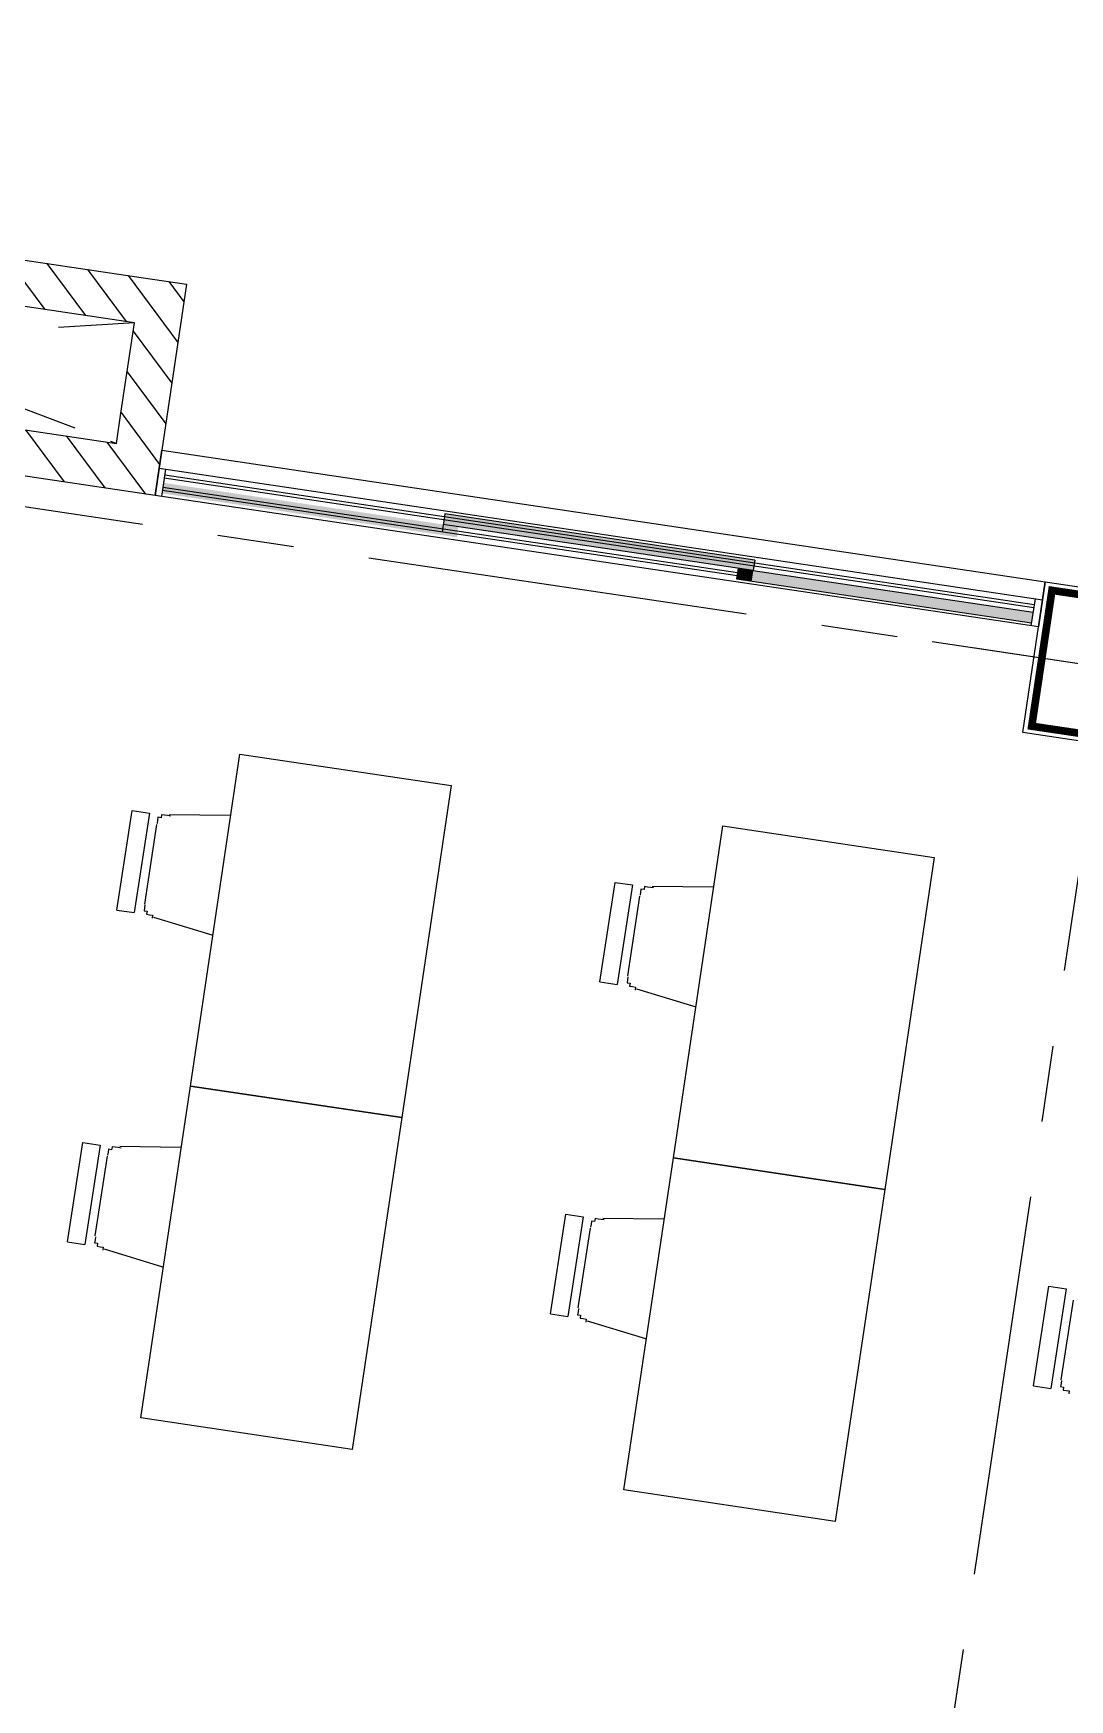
# Model space of a CAD drawing. Header units: millimetres. Extents: x 338 to 506, y 179 to 335.
# Drawn here: x 415.23 to 418.62, y 297.13 to 302.59 of the extents above; entities that cross this region are included whole.
import ezdxf

# ---------------------------------------------------------------- set-up
doc = ezdxf.new("R2010")
doc.units = ezdxf.units.MM
for name, pattern in [('CENTER', [2, 1.25, -0.25, 0.25, -0.25]), ('DASHED2', [0.375, 0.25, -0.125]), ('HIDDEN', [0.375, 0.25, -0.125])]:
    doc.linetypes.add(name, pattern=pattern)
for name, color, linetype in [('COLUMNAS', 252, 'Continuous'), ('CUBIERTA', 254, 'Continuous'), ('EJES-COLUMNAS', 3, 'CENTER'), ('EJES_DE_COLUMNA', 255, 'DASHED2'), ('MUROS', 32, 'Continuous'), ('PROYECCION', 160, 'HIDDEN'), ('REJAS', 151, 'Continuous'), ('VENTANAS', 144, 'Continuous')]:
    doc.layers.add(name, color=color, linetype=linetype)

# ---------------------------------------------------------------- blocks, each defined once
blk = doc.blocks.new('*X677')
at = {"color": 0}
for p, q in [((3014.9844, 1932.4821), (3014.8988, 1932.3965)), ((3015.1191, 1932.4821), (3014.9691, 1932.3321)), ((3015.2538, 1932.4821), (3015.1038, 1932.3321)), ((3015.3886, 1932.4821), (3015.2386, 1932.3321)), ((3015.4488, 1932.4077), (3015.3733, 1932.3321)), ((3015.3469, 1932.3058), (3015.2988, 1932.2577)), ((3015.434, 1932.2581), (3015.2988, 1932.123)), ((3015.4488, 1932.1383), (3015.2988, 1931.9883)), ((3014.7538, 1931.9821), (3014.7488, 1931.9771)), ((3014.8886, 1931.9821), (3014.7488, 1931.8424)), ((3015.4488, 1932.0036), (3015.2988, 1931.8536)), ((3015.4488, 1931.8689), (3015.2988, 1931.7189)), ((3014.8988, 1931.8577), (3014.7488, 1931.7077)), ((3014.8988, 1931.723), (3014.7488, 1931.573)), ((3015.4488, 1931.7342), (3015.2988, 1931.5842)), ((3015.4488, 1931.5995), (3015.2988, 1931.4495)), ((3014.8988, 1931.5883), (3014.7488, 1931.4383)), ((3014.8988, 1931.4536), (3014.7488, 1931.3036)), ((3015.4488, 1931.4648), (3015.2988, 1931.3148)), ((3015.4488, 1931.3301), (3015.2988, 1931.1801)), ((3014.8988, 1931.3189), (3014.7488, 1931.1689)), ((3014.8988, 1931.1842), (3014.7488, 1931.0342)), ((3015.4488, 1931.1953), (3015.2988, 1931.0453)), ((3014.8988, 1931.0495), (3014.7488, 1930.8995)), ((3015.4488, 1931.0606), (3015.2988, 1930.9106)), ((3014.8988, 1930.9148), (3014.7488, 1930.7648)), ((3015.4488, 1930.9259), (3015.2988, 1930.7759)), ((3014.8988, 1930.7801), (3014.7488, 1930.6301)), ((3015.4488, 1930.7912), (3015.2988, 1930.6412)), ((3014.8988, 1930.6453), (3014.7488, 1930.4953)), ((3015.4488, 1930.6565), (3015.2988, 1930.5065)), ((3014.8988, 1930.5106), (3014.7488, 1930.3606)), ((3015.4488, 1930.5218), (3015.2558, 1930.3288)), ((3015.0017, 1930.4788), (3014.8517, 1930.3288)), ((3015.1364, 1930.4788), (3014.9864, 1930.3288)), ((3015.2711, 1930.4788), (3015.1211, 1930.3288)), ((3015.4488, 1930.3871), (3015.3905, 1930.3288))]:
    blk.add_line(p, q, dxfattribs=at)
blk = doc.blocks.new('*U691')
at = {"layer": 'REJAS', "color": 18, "linetype": 'Continuous', "extrusion": (0, 0, -1)}
for points in [[(-3014.7938, 1929.3805), (-3014.8288, 1928.3537), (-3014.7938, 1928.3537)], [(-3014.7938, 1929.3805), (-3014.8288, 1929.3805), (-3014.8288, 1928.3537)]]:
    blk.add_solid(points, dxfattribs=at)
blk = doc.blocks.new('*U692')
at = {"layer": 'REJAS', "color": 18, "linetype": 'Continuous', "extrusion": (0, 0, -1)}
for points in [[(-3014.7588, 1928.4037), (-3014.7938, 1928.3537), (-3014.7588, 1928.3537)], [(-3014.7588, 1928.4037), (-3014.7938, 1928.4037), (-3014.7938, 1928.3537)], [(-3014.7588, 1928.3537), (-3014.7938, 1927.4271), (-3014.7588, 1927.4271)], [(-3014.7588, 1928.3537), (-3014.7938, 1928.3537), (-3014.7938, 1927.4271)]]:
    blk.add_solid(points, dxfattribs=at)
blk = doc.blocks.new('*U693')
at = {"layer": 'REJAS', "color": 18, "linetype": 'Continuous', "extrusion": (0, 0, -1)}
for points in [[(-3014.7588, 1930.3071), (-3014.7938, 1929.3305), (-3014.7588, 1929.3305)], [(-3014.7588, 1930.3071), (-3014.7938, 1930.3071), (-3014.7938, 1929.3305)]]:
    blk.add_solid(points, dxfattribs=at)
blk = doc.blocks.new('LATERAL_DERECHA')
at = {"layer": 'MUROS'}
for points in [[(3014.8988, 1932.4821), (3015.4488, 1932.4821), (3015.4488, 1930.4788), (3015.4488, 1930.4788), (3015.4488, 1930.3288), (3014.8988, 1930.3288), (3014.8988, 1930.3288), (3014.7488, 1930.3288), (3014.7488, 1931.9821), (3014.8988, 1931.9821), (3014.8988, 1930.4788), (3014.9988, 1930.4788), (3015.2988, 1930.4788), (3015.2988, 1932.3321), (3014.8988, 1932.3321)], [(3014.8988, 1927.4021), (3014.7488, 1927.4021), (3014.7488, 1930.3288), (3014.8988, 1930.3288), (3014.8988, 1927.4021)]]:
    blk.add_lwpolyline(points, dxfattribs=at)
at = {"layer": 'PROYECCION'}
for points in [[(3015.2988, 1932.3321), (3014.8988, 1930.4788)], [(3015.2988, 1930.4788), (3014.8988, 1932.3321)]]:
    blk.add_lwpolyline(points, dxfattribs=at)
at = {"layer": 'REJAS', "color": 18}
for p, q in [((3014.7488, 1927.4021), (3014.7488, 1930.3288)), ((3014.7488, 1930.3288), (3014.8388, 1930.3288)), ((3014.8388, 1930.3071), (3014.7488, 1930.3071)), ((3014.7688, 1928.4037), (3014.7688, 1930.3071)), ((3014.7788, 1928.4037), (3014.7788, 1930.3071)), ((3014.8088, 1927.4271), (3014.8088, 1930.3071)), ((3014.8188, 1927.4271), (3014.8188, 1930.3071)), ((3014.8388, 1930.3288), (3014.8388, 1927.4021)), ((3014.8288, 1929.3805), (3014.7688, 1929.3805)), ((3014.7938, 1928.3537), (3014.7938, 1929.3805)), ((3014.8288, 1928.3537), (3014.8288, 1929.3805)), ((3014.7938, 1928.4037), (3014.7588, 1928.4037)), ((3014.7588, 1928.4037), (3014.7588, 1927.4271)), ((3014.8288, 1928.3537), (3014.7938, 1928.3537)), ((3014.7938, 1928.3537), (3014.7938, 1927.4271)), ((3014.8388, 1927.4271), (3014.7488, 1927.4271)), ((3014.8388, 1927.4021), (3014.7488, 1927.4021))]:
    blk.add_line(p, q, dxfattribs=at)
at = {"layer": 'MUROS', "linetype": 'Continuous'}
blk.add_blockref('*X677', (0, 0), dxfattribs=at)
at = {"layer": 'REJAS', "color": 18, "linetype": 'Continuous'}
for name in ['*U693', '*U691', '*U692']:
    blk.add_blockref(name, (0, 0), dxfattribs=at)
blk = doc.blocks.new('MESAS_TALLER_DE_MAQUETAS')
at = {"extrusion": (2.33163e-06, 0.000958086, 1)}
for p, q in [((3012.1096, 1968.2781, -0.0003), (3012.1094, 1968.2209, -0.0003)), ((3012.1096, 1968.2781, -0.0003), (3012.4398, 1968.2765, -0.0003)), ((3012.4398, 1968.2765, -0.0003), (3012.4396, 1968.2193, -0.0003)), ((3013.2096, 1968.2781, -0.0003), (3013.2094, 1968.2209, -0.0003)), ((3013.2096, 1968.2781, -0.0003), (3013.5398, 1968.2765, -0.0003)), ((3013.5398, 1968.2765, -0.0003), (3013.5396, 1968.2193, -0.0003)), ((3012.4396, 1968.2193, -0.0003), (3012.1094, 1968.2209, -0.0003)), ((3012.4064, 1968.1909, -0.0002), (3012.1423, 1968.1922, -0.0002)), ((3013.5396, 1968.2193, -0.0003), (3013.2094, 1968.2209, -0.0003)), ((3013.5064, 1968.1909, -0.0002), (3013.2423, 1968.1922, -0.0002)), ((3012.1045, 1968.1563, -0.0002), (3012.0753, 1967.9583, 0)), ((3012.4711, 1967.9563, 0), (3012.4438, 1968.1547, -0.0002)), ((3013.2045, 1968.1563, -0.0002), (3013.1753, 1967.9583, 0)), ((3013.5711, 1967.9563, 0), (3013.5438, 1968.1547, -0.0002)), ((3012.1096, 1966.6781, -0.0003), (3012.1094, 1966.6209, -0.0003)), ((3012.1096, 1966.6781, -0.0003), (3012.4398, 1966.6765, -0.0003)), ((3012.4398, 1966.6765, -0.0003), (3012.4396, 1966.6193, -0.0003)), ((3013.2096, 1966.6781, -0.0003), (3013.2094, 1966.6209, -0.0003)), ((3013.2096, 1966.6781, -0.0003), (3013.5398, 1966.6765, -0.0003)), ((3013.5398, 1966.6765, -0.0003), (3013.5396, 1966.6193, -0.0003)), ((3012.4396, 1966.6193, -0.0003), (3012.1094, 1966.6209, -0.0003)), ((3013.5396, 1966.6193, -0.0003), (3013.2094, 1966.6209, -0.0003)), ((3012.1045, 1966.5563, -0.0002), (3012.0753, 1966.3583, 0)), ((3012.4064, 1966.5909, -0.0002), (3012.1423, 1966.5922, -0.0002)), ((3012.4711, 1966.3563, 0), (3012.4438, 1966.5547, -0.0002)), ((3013.2045, 1966.5563, -0.0002), (3013.1753, 1966.3583, 0)), ((3013.5064, 1966.5909, -0.0002), (3013.2423, 1966.5922, -0.0002)), ((3013.5711, 1966.3563, 0), (3013.5438, 1966.5547, -0.0002)), ((3012.1096, 1965.0781, -0.0003), (3012.1094, 1965.0209, -0.0003)), ((3012.1096, 1965.0781, -0.0003), (3012.4398, 1965.0765, -0.0003)), ((3012.4398, 1965.0765, -0.0003), (3012.4396, 1965.0193, -0.0003)), ((3012.4396, 1965.0193, -0.0003), (3012.1094, 1965.0209, -0.0003)), ((3012.4064, 1964.9909, -0.0002), (3012.1423, 1964.9922, -0.0002))]:
    blk.add_line(p, q, dxfattribs=at)
for points in [[(3012.6744, 1967.2553), (3011.5744, 1967.2553), (3011.5744, 1967.9553), (3012.6744, 1967.9553)], [(3013.7744, 1967.2553), (3012.6744, 1967.2553), (3012.6744, 1967.9553), (3013.7744, 1967.9553)], [(3012.6744, 1965.6553), (3011.5744, 1965.6553), (3011.5744, 1966.3553), (3012.6744, 1966.3553)], [(3013.7744, 1965.6553), (3012.6744, 1965.6553), (3012.6744, 1966.3553), (3013.7744, 1966.3553)]]:
    blk.add_lwpolyline(points, close=True)
for points in [[(3012.14, 1968.19, -0.0002), (3012.14, 1968.19, -0.0002), (3012.14, 1968.19, -0.0002), (3012.14, 1968.19, -0.0002), (3012.14, 1968.19, -0.0002), (3012.14, 1968.19, -0.0002), (3012.14, 1968.19, -0.0002), (3012.14, 1968.19, -0.0002), (3012.14, 1968.19, -0.0002), (3012.14, 1968.19, -0.0002), (3012.14, 1968.19, -0.0002), (3012.14, 1968.19, -0.0002), (3012.14, 1968.19, -0.0002), (3012.14, 1968.19, -0.0002), (3012.14, 1968.19, -0.0002), (3012.14, 1968.19, -0.0002), (3012.14, 1968.19, -0.0002), (3012.14, 1968.19, -0.0002), (3012.13, 1968.19, -0.0002), (3012.13, 1968.19, -0.0002), (3012.13, 1968.19, -0.0002), (3012.13, 1968.19, -0.0002), (3012.13, 1968.19, -0.0002), (3012.13, 1968.19, -0.0002), (3012.13, 1968.19, -0.0002), (3012.13, 1968.19, -0.0002), (3012.13, 1968.19, -0.0002), (3012.13, 1968.19, -0.0002), (3012.13, 1968.19, -0.0002), (3012.13, 1968.19, -0.0002), (3012.13, 1968.19, -0.0002), (3012.13, 1968.19, -0.0002), (3012.13, 1968.19, -0.0002), (3012.13, 1968.19, -0.0002), (3012.13, 1968.19, -0.0002), (3012.13, 1968.19, -0.0002), (3012.13, 1968.19, -0.0002), (3012.13, 1968.19, -0.0002), (3012.13, 1968.19, -0.0002), (3012.13, 1968.19, -0.0002), (3012.13, 1968.19, -0.0002), (3012.13, 1968.19, -0.0002), (3012.13, 1968.19, -0.0002), (3012.12, 1968.19, -0.0002), (3012.12, 1968.19, -0.0002), (3012.12, 1968.19, -0.0002), (3012.12, 1968.19, -0.0002), (3012.12, 1968.19, -0.0002), (3012.12, 1968.19, -0.0002), (3012.12, 1968.19, -0.0002), (3012.12, 1968.19, -0.0002), (3012.12, 1968.19, -0.0002), (3012.12, 1968.19, -0.0002), (3012.12, 1968.19, -0.0002), (3012.12, 1968.18, -0.0002), (3012.12, 1968.18, -0.0002), (3012.12, 1968.18, -0.0002), (3012.12, 1968.18, -0.0002), (3012.12, 1968.18, -0.0002), (3012.12, 1968.18, -0.0002), (3012.12, 1968.18, -0.0002), (3012.12, 1968.18, -0.0002), (3012.12, 1968.18, -0.0002), (3012.12, 1968.18, -0.0002), (3012.12, 1968.18, -0.0002), (3012.12, 1968.18, -0.0002), (3012.12, 1968.18, -0.0002), (3012.12, 1968.18, -0.0002), (3012.12, 1968.18, -0.0002), (3012.12, 1968.18, -0.0002), (3012.12, 1968.18, -0.0002), (3012.12, 1968.18, -0.0002), (3012.12, 1968.18, -0.0002), (3012.11, 1968.18, -0.0002), (3012.11, 1968.18, -0.0002), (3012.11, 1968.18, -0.0002), (3012.11, 1968.18, -0.0002), (3012.11, 1968.18, -0.0002), (3012.11, 1968.18, -0.0002), (3012.11, 1968.18, -0.0002), (3012.11, 1968.18, -0.0002), (3012.11, 1968.18, -0.0002), (3012.11, 1968.18, -0.0002), (3012.11, 1968.18, -0.0002), (3012.11, 1968.18, -0.0002), (3012.11, 1968.17, -0.0002), (3012.11, 1968.17, -0.0002), (3012.11, 1968.17, -0.0002), (3012.11, 1968.17, -0.0002), (3012.11, 1968.17, -0.0002), (3012.11, 1968.17, -0.0002), (3012.11, 1968.17, -0.0002), (3012.11, 1968.17, -0.0002), (3012.11, 1968.17, -0.0002), (3012.11, 1968.17, -0.0002), (3012.11, 1968.17, -0.0002), (3012.11, 1968.17, -0.0002), (3012.11, 1968.17, -0.0002), (3012.11, 1968.17, -0.0002), (3012.11, 1968.17, -0.0002), (3012.11, 1968.17, -0.0002), (3012.11, 1968.17, -0.0002), (3012.11, 1968.17, -0.0002), (3012.11, 1968.17, -0.0002), (3012.11, 1968.17, -0.0002), (3012.11, 1968.17, -0.0002), (3012.11, 1968.17, -0.0002), (3012.11, 1968.17, -0.0002), (3012.11, 1968.17, -0.0002), (3012.11, 1968.16, -0.0002), (3012.11, 1968.16, -0.0002), (3012.11, 1968.16, -0.0002), (3012.11, 1968.16, -0.0002), (3012.11, 1968.16, -0.0002), (3012.11, 1968.16, -0.0002), (3012.11, 1968.16, -0.0002), (3012.11, 1968.16, -0.0002), (3012.11, 1968.16, -0.0002), (3012.11, 1968.16, -0.0002), (3012.11, 1968.16, -0.0002), (3012.11, 1968.16, -0.0002), (3012.11, 1968.16, -0.0002), (3012.1, 1968.16, -0.0002), (3012.1, 1968.16, -0.0002), (3012.1, 1968.16, -0.0002), (3012.1, 1968.16, -0.0002), (3012.1, 1968.16, -0.0002), (3012.1, 1968.16, -0.0002), (3012.1, 1968.16, -0.0002)], [(3012.44, 1968.15, -0.0002), (3012.44, 1968.16, -0.0002), (3012.44, 1968.16, -0.0002), (3012.44, 1968.16, -0.0002), (3012.44, 1968.16, -0.0002), (3012.44, 1968.16, -0.0002), (3012.44, 1968.16, -0.0002), (3012.44, 1968.16, -0.0002), (3012.44, 1968.16, -0.0002), (3012.44, 1968.16, -0.0002), (3012.44, 1968.16, -0.0002), (3012.44, 1968.16, -0.0002), (3012.44, 1968.16, -0.0002), (3012.44, 1968.16, -0.0002), (3012.44, 1968.16, -0.0002), (3012.44, 1968.16, -0.0002), (3012.44, 1968.16, -0.0002), (3012.44, 1968.16, -0.0002), (3012.44, 1968.16, -0.0002), (3012.44, 1968.16, -0.0002), (3012.44, 1968.16, -0.0002), (3012.44, 1968.16, -0.0002), (3012.44, 1968.16, -0.0002), (3012.44, 1968.17, -0.0002), (3012.44, 1968.17, -0.0002), (3012.44, 1968.17, -0.0002), (3012.44, 1968.17, -0.0002), (3012.44, 1968.17, -0.0002), (3012.44, 1968.17, -0.0002), (3012.44, 1968.17, -0.0002), (3012.44, 1968.17, -0.0002), (3012.44, 1968.17, -0.0002), (3012.44, 1968.17, -0.0002), (3012.44, 1968.17, -0.0002), (3012.44, 1968.17, -0.0002), (3012.44, 1968.17, -0.0002), (3012.44, 1968.17, -0.0002), (3012.44, 1968.17, -0.0002), (3012.44, 1968.17, -0.0002), (3012.44, 1968.17, -0.0002), (3012.44, 1968.17, -0.0002), (3012.44, 1968.17, -0.0002), (3012.44, 1968.17, -0.0002), (3012.44, 1968.17, -0.0002), (3012.44, 1968.17, -0.0002), (3012.44, 1968.17, -0.0002), (3012.44, 1968.17, -0.0002), (3012.44, 1968.17, -0.0002), (3012.44, 1968.18, -0.0002), (3012.44, 1968.18, -0.0002), (3012.44, 1968.18, -0.0002), (3012.43, 1968.18, -0.0002), (3012.43, 1968.18, -0.0002), (3012.43, 1968.18, -0.0002), (3012.43, 1968.18, -0.0002), (3012.43, 1968.18, -0.0002), (3012.43, 1968.18, -0.0002), (3012.43, 1968.18, -0.0002), (3012.43, 1968.18, -0.0002), (3012.43, 1968.18, -0.0002), (3012.43, 1968.18, -0.0002), (3012.43, 1968.18, -0.0002), (3012.43, 1968.18, -0.0002), (3012.43, 1968.18, -0.0002), (3012.43, 1968.18, -0.0002), (3012.43, 1968.18, -0.0002), (3012.43, 1968.18, -0.0002), (3012.43, 1968.18, -0.0002), (3012.43, 1968.18, -0.0002), (3012.43, 1968.18, -0.0002), (3012.43, 1968.18, -0.0002), (3012.43, 1968.18, -0.0002), (3012.43, 1968.18, -0.0002), (3012.43, 1968.18, -0.0002), (3012.43, 1968.18, -0.0002), (3012.43, 1968.18, -0.0002), (3012.43, 1968.18, -0.0002), (3012.43, 1968.18, -0.0002), (3012.43, 1968.18, -0.0002), (3012.43, 1968.18, -0.0002), (3012.43, 1968.18, -0.0002), (3012.43, 1968.19, -0.0002), (3012.42, 1968.19, -0.0002), (3012.42, 1968.19, -0.0002), (3012.42, 1968.19, -0.0002), (3012.42, 1968.19, -0.0002), (3012.42, 1968.19, -0.0002), (3012.42, 1968.19, -0.0002), (3012.42, 1968.19, -0.0002), (3012.42, 1968.19, -0.0002), (3012.42, 1968.19, -0.0002), (3012.42, 1968.19, -0.0002), (3012.42, 1968.19, -0.0002), (3012.42, 1968.19, -0.0002), (3012.42, 1968.19, -0.0002), (3012.42, 1968.19, -0.0002), (3012.42, 1968.19, -0.0002), (3012.42, 1968.19, -0.0002), (3012.42, 1968.19, -0.0002), (3012.42, 1968.19, -0.0002), (3012.42, 1968.19, -0.0002), (3012.42, 1968.19, -0.0002), (3012.42, 1968.19, -0.0002), (3012.42, 1968.19, -0.0002), (3012.42, 1968.19, -0.0002), (3012.42, 1968.19, -0.0002), (3012.42, 1968.19, -0.0002), (3012.42, 1968.19, -0.0002), (3012.41, 1968.19, -0.0002), (3012.41, 1968.19, -0.0002), (3012.41, 1968.19, -0.0002), (3012.41, 1968.19, -0.0002), (3012.41, 1968.19, -0.0002), (3012.41, 1968.19, -0.0002), (3012.41, 1968.19, -0.0002), (3012.41, 1968.19, -0.0002), (3012.41, 1968.19, -0.0002), (3012.41, 1968.19, -0.0002), (3012.41, 1968.19, -0.0002), (3012.41, 1968.19, -0.0002), (3012.41, 1968.19, -0.0002), (3012.41, 1968.19, -0.0002), (3012.41, 1968.19, -0.0002), (3012.41, 1968.19, -0.0002), (3012.41, 1968.19, -0.0002), (3012.41, 1968.19, -0.0002), (3012.41, 1968.19, -0.0002), (3012.41, 1968.19, -0.0002), (3012.41, 1968.19, -0.0002)], [(3013.24, 1968.19, -0.0002), (3013.24, 1968.19, -0.0002), (3013.24, 1968.19, -0.0002), (3013.24, 1968.19, -0.0002), (3013.24, 1968.19, -0.0002), (3013.24, 1968.19, -0.0002), (3013.24, 1968.19, -0.0002), (3013.24, 1968.19, -0.0002), (3013.24, 1968.19, -0.0002), (3013.24, 1968.19, -0.0002), (3013.24, 1968.19, -0.0002), (3013.24, 1968.19, -0.0002), (3013.24, 1968.19, -0.0002), (3013.24, 1968.19, -0.0002), (3013.24, 1968.19, -0.0002), (3013.24, 1968.19, -0.0002), (3013.24, 1968.19, -0.0002), (3013.24, 1968.19, -0.0002), (3013.23, 1968.19, -0.0002), (3013.23, 1968.19, -0.0002), (3013.23, 1968.19, -0.0002), (3013.23, 1968.19, -0.0002), (3013.23, 1968.19, -0.0002), (3013.23, 1968.19, -0.0002), (3013.23, 1968.19, -0.0002), (3013.23, 1968.19, -0.0002), (3013.23, 1968.19, -0.0002), (3013.23, 1968.19, -0.0002), (3013.23, 1968.19, -0.0002), (3013.23, 1968.19, -0.0002), (3013.23, 1968.19, -0.0002), (3013.23, 1968.19, -0.0002), (3013.23, 1968.19, -0.0002), (3013.23, 1968.19, -0.0002), (3013.23, 1968.19, -0.0002), (3013.23, 1968.19, -0.0002), (3013.23, 1968.19, -0.0002), (3013.23, 1968.19, -0.0002), (3013.23, 1968.19, -0.0002), (3013.23, 1968.19, -0.0002), (3013.23, 1968.19, -0.0002), (3013.23, 1968.19, -0.0002), (3013.23, 1968.19, -0.0002), (3013.22, 1968.19, -0.0002), (3013.22, 1968.19, -0.0002), (3013.22, 1968.19, -0.0002), (3013.22, 1968.19, -0.0002), (3013.22, 1968.19, -0.0002), (3013.22, 1968.19, -0.0002), (3013.22, 1968.19, -0.0002), (3013.22, 1968.19, -0.0002), (3013.22, 1968.19, -0.0002), (3013.22, 1968.19, -0.0002), (3013.22, 1968.19, -0.0002), (3013.22, 1968.18, -0.0002), (3013.22, 1968.18, -0.0002), (3013.22, 1968.18, -0.0002), (3013.22, 1968.18, -0.0002), (3013.22, 1968.18, -0.0002), (3013.22, 1968.18, -0.0002), (3013.22, 1968.18, -0.0002), (3013.22, 1968.18, -0.0002), (3013.22, 1968.18, -0.0002), (3013.22, 1968.18, -0.0002), (3013.22, 1968.18, -0.0002), (3013.22, 1968.18, -0.0002), (3013.22, 1968.18, -0.0002), (3013.22, 1968.18, -0.0002), (3013.22, 1968.18, -0.0002), (3013.22, 1968.18, -0.0002), (3013.22, 1968.18, -0.0002), (3013.22, 1968.18, -0.0002), (3013.22, 1968.18, -0.0002), (3013.21, 1968.18, -0.0002), (3013.21, 1968.18, -0.0002), (3013.21, 1968.18, -0.0002), (3013.21, 1968.18, -0.0002), (3013.21, 1968.18, -0.0002), (3013.21, 1968.18, -0.0002), (3013.21, 1968.18, -0.0002), (3013.21, 1968.18, -0.0002), (3013.21, 1968.18, -0.0002), (3013.21, 1968.18, -0.0002), (3013.21, 1968.18, -0.0002), (3013.21, 1968.18, -0.0002), (3013.21, 1968.17, -0.0002), (3013.21, 1968.17, -0.0002), (3013.21, 1968.17, -0.0002), (3013.21, 1968.17, -0.0002), (3013.21, 1968.17, -0.0002), (3013.21, 1968.17, -0.0002), (3013.21, 1968.17, -0.0002), (3013.21, 1968.17, -0.0002), (3013.21, 1968.17, -0.0002), (3013.21, 1968.17, -0.0002), (3013.21, 1968.17, -0.0002), (3013.21, 1968.17, -0.0002), (3013.21, 1968.17, -0.0002), (3013.21, 1968.17, -0.0002), (3013.21, 1968.17, -0.0002), (3013.21, 1968.17, -0.0002), (3013.21, 1968.17, -0.0002), (3013.21, 1968.17, -0.0002), (3013.21, 1968.17, -0.0002), (3013.21, 1968.17, -0.0002), (3013.21, 1968.17, -0.0002), (3013.21, 1968.17, -0.0002), (3013.21, 1968.17, -0.0002), (3013.21, 1968.17, -0.0002), (3013.21, 1968.16, -0.0002), (3013.21, 1968.16, -0.0002), (3013.21, 1968.16, -0.0002), (3013.21, 1968.16, -0.0002), (3013.21, 1968.16, -0.0002), (3013.21, 1968.16, -0.0002), (3013.21, 1968.16, -0.0002), (3013.21, 1968.16, -0.0002), (3013.21, 1968.16, -0.0002), (3013.21, 1968.16, -0.0002), (3013.21, 1968.16, -0.0002), (3013.21, 1968.16, -0.0002), (3013.21, 1968.16, -0.0002), (3013.2, 1968.16, -0.0002), (3013.2, 1968.16, -0.0002), (3013.2, 1968.16, -0.0002), (3013.2, 1968.16, -0.0002), (3013.2, 1968.16, -0.0002), (3013.2, 1968.16, -0.0002), (3013.2, 1968.16, -0.0002)], [(3013.54, 1968.15, -0.0002), (3013.54, 1968.16, -0.0002), (3013.54, 1968.16, -0.0002), (3013.54, 1968.16, -0.0002), (3013.54, 1968.16, -0.0002), (3013.54, 1968.16, -0.0002), (3013.54, 1968.16, -0.0002), (3013.54, 1968.16, -0.0002), (3013.54, 1968.16, -0.0002), (3013.54, 1968.16, -0.0002), (3013.54, 1968.16, -0.0002), (3013.54, 1968.16, -0.0002), (3013.54, 1968.16, -0.0002), (3013.54, 1968.16, -0.0002), (3013.54, 1968.16, -0.0002), (3013.54, 1968.16, -0.0002), (3013.54, 1968.16, -0.0002), (3013.54, 1968.16, -0.0002), (3013.54, 1968.16, -0.0002), (3013.54, 1968.16, -0.0002), (3013.54, 1968.16, -0.0002), (3013.54, 1968.16, -0.0002), (3013.54, 1968.16, -0.0002), (3013.54, 1968.17, -0.0002), (3013.54, 1968.17, -0.0002), (3013.54, 1968.17, -0.0002), (3013.54, 1968.17, -0.0002), (3013.54, 1968.17, -0.0002), (3013.54, 1968.17, -0.0002), (3013.54, 1968.17, -0.0002), (3013.54, 1968.17, -0.0002), (3013.54, 1968.17, -0.0002), (3013.54, 1968.17, -0.0002), (3013.54, 1968.17, -0.0002), (3013.54, 1968.17, -0.0002), (3013.54, 1968.17, -0.0002), (3013.54, 1968.17, -0.0002), (3013.54, 1968.17, -0.0002), (3013.54, 1968.17, -0.0002), (3013.54, 1968.17, -0.0002), (3013.54, 1968.17, -0.0002), (3013.54, 1968.17, -0.0002), (3013.54, 1968.17, -0.0002), (3013.54, 1968.17, -0.0002), (3013.54, 1968.17, -0.0002), (3013.54, 1968.17, -0.0002), (3013.54, 1968.17, -0.0002), (3013.54, 1968.17, -0.0002), (3013.54, 1968.18, -0.0002), (3013.54, 1968.18, -0.0002), (3013.54, 1968.18, -0.0002), (3013.53, 1968.18, -0.0002), (3013.53, 1968.18, -0.0002), (3013.53, 1968.18, -0.0002), (3013.53, 1968.18, -0.0002), (3013.53, 1968.18, -0.0002), (3013.53, 1968.18, -0.0002), (3013.53, 1968.18, -0.0002), (3013.53, 1968.18, -0.0002), (3013.53, 1968.18, -0.0002), (3013.53, 1968.18, -0.0002), (3013.53, 1968.18, -0.0002), (3013.53, 1968.18, -0.0002), (3013.53, 1968.18, -0.0002), (3013.53, 1968.18, -0.0002), (3013.53, 1968.18, -0.0002), (3013.53, 1968.18, -0.0002), (3013.53, 1968.18, -0.0002), (3013.53, 1968.18, -0.0002), (3013.53, 1968.18, -0.0002), (3013.53, 1968.18, -0.0002), (3013.53, 1968.18, -0.0002), (3013.53, 1968.18, -0.0002), (3013.53, 1968.18, -0.0002), (3013.53, 1968.18, -0.0002), (3013.53, 1968.18, -0.0002), (3013.53, 1968.18, -0.0002), (3013.53, 1968.18, -0.0002), (3013.53, 1968.18, -0.0002), (3013.53, 1968.18, -0.0002), (3013.53, 1968.18, -0.0002), (3013.53, 1968.19, -0.0002), (3013.52, 1968.19, -0.0002), (3013.52, 1968.19, -0.0002), (3013.52, 1968.19, -0.0002), (3013.52, 1968.19, -0.0002), (3013.52, 1968.19, -0.0002), (3013.52, 1968.19, -0.0002), (3013.52, 1968.19, -0.0002), (3013.52, 1968.19, -0.0002), (3013.52, 1968.19, -0.0002), (3013.52, 1968.19, -0.0002), (3013.52, 1968.19, -0.0002), (3013.52, 1968.19, -0.0002), (3013.52, 1968.19, -0.0002), (3013.52, 1968.19, -0.0002), (3013.52, 1968.19, -0.0002), (3013.52, 1968.19, -0.0002), (3013.52, 1968.19, -0.0002), (3013.52, 1968.19, -0.0002), (3013.52, 1968.19, -0.0002), (3013.52, 1968.19, -0.0002), (3013.52, 1968.19, -0.0002), (3013.52, 1968.19, -0.0002), (3013.52, 1968.19, -0.0002), (3013.52, 1968.19, -0.0002), (3013.52, 1968.19, -0.0002), (3013.52, 1968.19, -0.0002), (3013.51, 1968.19, -0.0002), (3013.51, 1968.19, -0.0002), (3013.51, 1968.19, -0.0002), (3013.51, 1968.19, -0.0002), (3013.51, 1968.19, -0.0002), (3013.51, 1968.19, -0.0002), (3013.51, 1968.19, -0.0002), (3013.51, 1968.19, -0.0002), (3013.51, 1968.19, -0.0002), (3013.51, 1968.19, -0.0002), (3013.51, 1968.19, -0.0002), (3013.51, 1968.19, -0.0002), (3013.51, 1968.19, -0.0002), (3013.51, 1968.19, -0.0002), (3013.51, 1968.19, -0.0002), (3013.51, 1968.19, -0.0002), (3013.51, 1968.19, -0.0002), (3013.51, 1968.19, -0.0002), (3013.51, 1968.19, -0.0002), (3013.51, 1968.19, -0.0002), (3013.51, 1968.19, -0.0002)], [(3012.14, 1966.59, -0.0002), (3012.14, 1966.59, -0.0002), (3012.14, 1966.59, -0.0002), (3012.14, 1966.59, -0.0002), (3012.14, 1966.59, -0.0002), (3012.14, 1966.59, -0.0002), (3012.14, 1966.59, -0.0002), (3012.14, 1966.59, -0.0002), (3012.14, 1966.59, -0.0002), (3012.14, 1966.59, -0.0002), (3012.14, 1966.59, -0.0002), (3012.14, 1966.59, -0.0002), (3012.14, 1966.59, -0.0002), (3012.14, 1966.59, -0.0002), (3012.14, 1966.59, -0.0002), (3012.14, 1966.59, -0.0002), (3012.14, 1966.59, -0.0002), (3012.14, 1966.59, -0.0002), (3012.13, 1966.59, -0.0002), (3012.13, 1966.59, -0.0002), (3012.13, 1966.59, -0.0002), (3012.13, 1966.59, -0.0002), (3012.13, 1966.59, -0.0002), (3012.13, 1966.59, -0.0002), (3012.13, 1966.59, -0.0002), (3012.13, 1966.59, -0.0002), (3012.13, 1966.59, -0.0002), (3012.13, 1966.59, -0.0002), (3012.13, 1966.59, -0.0002), (3012.13, 1966.59, -0.0002), (3012.13, 1966.59, -0.0002), (3012.13, 1966.59, -0.0002), (3012.13, 1966.59, -0.0002), (3012.13, 1966.59, -0.0002), (3012.13, 1966.59, -0.0002), (3012.13, 1966.59, -0.0002), (3012.13, 1966.59, -0.0002), (3012.13, 1966.59, -0.0002), (3012.13, 1966.59, -0.0002), (3012.13, 1966.59, -0.0002), (3012.13, 1966.59, -0.0002), (3012.13, 1966.59, -0.0002), (3012.13, 1966.59, -0.0002), (3012.12, 1966.59, -0.0002), (3012.12, 1966.59, -0.0002), (3012.12, 1966.59, -0.0002), (3012.12, 1966.59, -0.0002), (3012.12, 1966.59, -0.0002), (3012.12, 1966.59, -0.0002), (3012.12, 1966.59, -0.0002), (3012.12, 1966.59, -0.0002), (3012.12, 1966.59, -0.0002), (3012.12, 1966.59, -0.0002), (3012.12, 1966.59, -0.0002), (3012.12, 1966.58, -0.0002), (3012.12, 1966.58, -0.0002), (3012.12, 1966.58, -0.0002), (3012.12, 1966.58, -0.0002), (3012.12, 1966.58, -0.0002), (3012.12, 1966.58, -0.0002), (3012.12, 1966.58, -0.0002), (3012.12, 1966.58, -0.0002), (3012.12, 1966.58, -0.0002), (3012.12, 1966.58, -0.0002), (3012.12, 1966.58, -0.0002), (3012.12, 1966.58, -0.0002), (3012.12, 1966.58, -0.0002), (3012.12, 1966.58, -0.0002), (3012.12, 1966.58, -0.0002), (3012.12, 1966.58, -0.0002), (3012.12, 1966.58, -0.0002), (3012.12, 1966.58, -0.0002), (3012.12, 1966.58, -0.0002), (3012.11, 1966.58, -0.0002), (3012.11, 1966.58, -0.0002), (3012.11, 1966.58, -0.0002), (3012.11, 1966.58, -0.0002), (3012.11, 1966.58, -0.0002), (3012.11, 1966.58, -0.0002), (3012.11, 1966.58, -0.0002), (3012.11, 1966.58, -0.0002), (3012.11, 1966.58, -0.0002), (3012.11, 1966.58, -0.0002), (3012.11, 1966.58, -0.0002), (3012.11, 1966.58, -0.0002), (3012.11, 1966.57, -0.0002), (3012.11, 1966.57, -0.0002), (3012.11, 1966.57, -0.0002), (3012.11, 1966.57, -0.0002), (3012.11, 1966.57, -0.0002), (3012.11, 1966.57, -0.0002), (3012.11, 1966.57, -0.0002), (3012.11, 1966.57, -0.0002), (3012.11, 1966.57, -0.0002), (3012.11, 1966.57, -0.0002), (3012.11, 1966.57, -0.0002), (3012.11, 1966.57, -0.0002), (3012.11, 1966.57, -0.0002), (3012.11, 1966.57, -0.0002), (3012.11, 1966.57, -0.0002), (3012.11, 1966.57, -0.0002), (3012.11, 1966.57, -0.0002), (3012.11, 1966.57, -0.0002), (3012.11, 1966.57, -0.0002), (3012.11, 1966.57, -0.0002), (3012.11, 1966.57, -0.0002), (3012.11, 1966.57, -0.0002), (3012.11, 1966.57, -0.0002), (3012.11, 1966.57, -0.0002), (3012.11, 1966.56, -0.0002), (3012.11, 1966.56, -0.0002), (3012.11, 1966.56, -0.0002), (3012.11, 1966.56, -0.0002), (3012.11, 1966.56, -0.0002), (3012.11, 1966.56, -0.0002), (3012.11, 1966.56, -0.0002), (3012.11, 1966.56, -0.0002), (3012.11, 1966.56, -0.0002), (3012.11, 1966.56, -0.0002), (3012.11, 1966.56, -0.0002), (3012.11, 1966.56, -0.0002), (3012.11, 1966.56, -0.0002), (3012.1, 1966.56, -0.0002), (3012.1, 1966.56, -0.0002), (3012.1, 1966.56, -0.0002), (3012.1, 1966.56, -0.0002), (3012.1, 1966.56, -0.0002), (3012.1, 1966.56, -0.0002), (3012.1, 1966.56, -0.0002)], [(3012.44, 1966.55, -0.0002), (3012.44, 1966.56, -0.0002), (3012.44, 1966.56, -0.0002), (3012.44, 1966.56, -0.0002), (3012.44, 1966.56, -0.0002), (3012.44, 1966.56, -0.0002), (3012.44, 1966.56, -0.0002), (3012.44, 1966.56, -0.0002), (3012.44, 1966.56, -0.0002), (3012.44, 1966.56, -0.0002), (3012.44, 1966.56, -0.0002), (3012.44, 1966.56, -0.0002), (3012.44, 1966.56, -0.0002), (3012.44, 1966.56, -0.0002), (3012.44, 1966.56, -0.0002), (3012.44, 1966.56, -0.0002), (3012.44, 1966.56, -0.0002), (3012.44, 1966.56, -0.0002), (3012.44, 1966.56, -0.0002), (3012.44, 1966.56, -0.0002), (3012.44, 1966.56, -0.0002), (3012.44, 1966.56, -0.0002), (3012.44, 1966.56, -0.0002), (3012.44, 1966.57, -0.0002), (3012.44, 1966.57, -0.0002), (3012.44, 1966.57, -0.0002), (3012.44, 1966.57, -0.0002), (3012.44, 1966.57, -0.0002), (3012.44, 1966.57, -0.0002), (3012.44, 1966.57, -0.0002), (3012.44, 1966.57, -0.0002), (3012.44, 1966.57, -0.0002), (3012.44, 1966.57, -0.0002), (3012.44, 1966.57, -0.0002), (3012.44, 1966.57, -0.0002), (3012.44, 1966.57, -0.0002), (3012.44, 1966.57, -0.0002), (3012.44, 1966.57, -0.0002), (3012.44, 1966.57, -0.0002), (3012.44, 1966.57, -0.0002), (3012.44, 1966.57, -0.0002), (3012.44, 1966.57, -0.0002), (3012.44, 1966.57, -0.0002), (3012.44, 1966.57, -0.0002), (3012.44, 1966.57, -0.0002), (3012.44, 1966.57, -0.0002), (3012.44, 1966.57, -0.0002), (3012.44, 1966.57, -0.0002), (3012.44, 1966.58, -0.0002), (3012.44, 1966.58, -0.0002), (3012.44, 1966.58, -0.0002), (3012.43, 1966.58, -0.0002), (3012.43, 1966.58, -0.0002), (3012.43, 1966.58, -0.0002), (3012.43, 1966.58, -0.0002), (3012.43, 1966.58, -0.0002), (3012.43, 1966.58, -0.0002), (3012.43, 1966.58, -0.0002), (3012.43, 1966.58, -0.0002), (3012.43, 1966.58, -0.0002), (3012.43, 1966.58, -0.0002), (3012.43, 1966.58, -0.0002), (3012.43, 1966.58, -0.0002), (3012.43, 1966.58, -0.0002), (3012.43, 1966.58, -0.0002), (3012.43, 1966.58, -0.0002), (3012.43, 1966.58, -0.0002), (3012.43, 1966.58, -0.0002), (3012.43, 1966.58, -0.0002), (3012.43, 1966.58, -0.0002), (3012.43, 1966.58, -0.0002), (3012.43, 1966.58, -0.0002), (3012.43, 1966.58, -0.0002), (3012.43, 1966.58, -0.0002), (3012.43, 1966.58, -0.0002), (3012.43, 1966.58, -0.0002), (3012.43, 1966.58, -0.0002), (3012.43, 1966.58, -0.0002), (3012.43, 1966.58, -0.0002), (3012.43, 1966.58, -0.0002), (3012.43, 1966.58, -0.0002), (3012.43, 1966.59, -0.0002), (3012.42, 1966.59, -0.0002), (3012.42, 1966.59, -0.0002), (3012.42, 1966.59, -0.0002), (3012.42, 1966.59, -0.0002), (3012.42, 1966.59, -0.0002), (3012.42, 1966.59, -0.0002), (3012.42, 1966.59, -0.0002), (3012.42, 1966.59, -0.0002), (3012.42, 1966.59, -0.0002), (3012.42, 1966.59, -0.0002), (3012.42, 1966.59, -0.0002), (3012.42, 1966.59, -0.0002), (3012.42, 1966.59, -0.0002), (3012.42, 1966.59, -0.0002), (3012.42, 1966.59, -0.0002), (3012.42, 1966.59, -0.0002), (3012.42, 1966.59, -0.0002), (3012.42, 1966.59, -0.0002), (3012.42, 1966.59, -0.0002), (3012.42, 1966.59, -0.0002), (3012.42, 1966.59, -0.0002), (3012.42, 1966.59, -0.0002), (3012.42, 1966.59, -0.0002), (3012.42, 1966.59, -0.0002), (3012.42, 1966.59, -0.0002), (3012.42, 1966.59, -0.0002), (3012.41, 1966.59, -0.0002), (3012.41, 1966.59, -0.0002), (3012.41, 1966.59, -0.0002), (3012.41, 1966.59, -0.0002), (3012.41, 1966.59, -0.0002), (3012.41, 1966.59, -0.0002), (3012.41, 1966.59, -0.0002), (3012.41, 1966.59, -0.0002), (3012.41, 1966.59, -0.0002), (3012.41, 1966.59, -0.0002), (3012.41, 1966.59, -0.0002), (3012.41, 1966.59, -0.0002), (3012.41, 1966.59, -0.0002), (3012.41, 1966.59, -0.0002), (3012.41, 1966.59, -0.0002), (3012.41, 1966.59, -0.0002), (3012.41, 1966.59, -0.0002), (3012.41, 1966.59, -0.0002), (3012.41, 1966.59, -0.0002), (3012.41, 1966.59, -0.0002), (3012.41, 1966.59, -0.0002)], [(3013.24, 1966.59, -0.0002), (3013.24, 1966.59, -0.0002), (3013.24, 1966.59, -0.0002), (3013.24, 1966.59, -0.0002), (3013.24, 1966.59, -0.0002), (3013.24, 1966.59, -0.0002), (3013.24, 1966.59, -0.0002), (3013.24, 1966.59, -0.0002), (3013.24, 1966.59, -0.0002), (3013.24, 1966.59, -0.0002), (3013.24, 1966.59, -0.0002), (3013.24, 1966.59, -0.0002), (3013.24, 1966.59, -0.0002), (3013.24, 1966.59, -0.0002), (3013.24, 1966.59, -0.0002), (3013.24, 1966.59, -0.0002), (3013.24, 1966.59, -0.0002), (3013.24, 1966.59, -0.0002), (3013.23, 1966.59, -0.0002), (3013.23, 1966.59, -0.0002), (3013.23, 1966.59, -0.0002), (3013.23, 1966.59, -0.0002), (3013.23, 1966.59, -0.0002), (3013.23, 1966.59, -0.0002), (3013.23, 1966.59, -0.0002), (3013.23, 1966.59, -0.0002), (3013.23, 1966.59, -0.0002), (3013.23, 1966.59, -0.0002), (3013.23, 1966.59, -0.0002), (3013.23, 1966.59, -0.0002), (3013.23, 1966.59, -0.0002), (3013.23, 1966.59, -0.0002), (3013.23, 1966.59, -0.0002), (3013.23, 1966.59, -0.0002), (3013.23, 1966.59, -0.0002), (3013.23, 1966.59, -0.0002), (3013.23, 1966.59, -0.0002), (3013.23, 1966.59, -0.0002), (3013.23, 1966.59, -0.0002), (3013.23, 1966.59, -0.0002), (3013.23, 1966.59, -0.0002), (3013.23, 1966.59, -0.0002), (3013.23, 1966.59, -0.0002), (3013.22, 1966.59, -0.0002), (3013.22, 1966.59, -0.0002), (3013.22, 1966.59, -0.0002), (3013.22, 1966.59, -0.0002), (3013.22, 1966.59, -0.0002), (3013.22, 1966.59, -0.0002), (3013.22, 1966.59, -0.0002), (3013.22, 1966.59, -0.0002), (3013.22, 1966.59, -0.0002), (3013.22, 1966.59, -0.0002), (3013.22, 1966.59, -0.0002), (3013.22, 1966.58, -0.0002), (3013.22, 1966.58, -0.0002), (3013.22, 1966.58, -0.0002), (3013.22, 1966.58, -0.0002), (3013.22, 1966.58, -0.0002), (3013.22, 1966.58, -0.0002), (3013.22, 1966.58, -0.0002), (3013.22, 1966.58, -0.0002), (3013.22, 1966.58, -0.0002), (3013.22, 1966.58, -0.0002), (3013.22, 1966.58, -0.0002), (3013.22, 1966.58, -0.0002), (3013.22, 1966.58, -0.0002), (3013.22, 1966.58, -0.0002), (3013.22, 1966.58, -0.0002), (3013.22, 1966.58, -0.0002), (3013.22, 1966.58, -0.0002), (3013.22, 1966.58, -0.0002), (3013.22, 1966.58, -0.0002), (3013.21, 1966.58, -0.0002), (3013.21, 1966.58, -0.0002), (3013.21, 1966.58, -0.0002), (3013.21, 1966.58, -0.0002), (3013.21, 1966.58, -0.0002), (3013.21, 1966.58, -0.0002), (3013.21, 1966.58, -0.0002), (3013.21, 1966.58, -0.0002), (3013.21, 1966.58, -0.0002), (3013.21, 1966.58, -0.0002), (3013.21, 1966.58, -0.0002), (3013.21, 1966.58, -0.0002), (3013.21, 1966.57, -0.0002), (3013.21, 1966.57, -0.0002), (3013.21, 1966.57, -0.0002), (3013.21, 1966.57, -0.0002), (3013.21, 1966.57, -0.0002), (3013.21, 1966.57, -0.0002), (3013.21, 1966.57, -0.0002), (3013.21, 1966.57, -0.0002), (3013.21, 1966.57, -0.0002), (3013.21, 1966.57, -0.0002), (3013.21, 1966.57, -0.0002), (3013.21, 1966.57, -0.0002), (3013.21, 1966.57, -0.0002), (3013.21, 1966.57, -0.0002), (3013.21, 1966.57, -0.0002), (3013.21, 1966.57, -0.0002), (3013.21, 1966.57, -0.0002), (3013.21, 1966.57, -0.0002), (3013.21, 1966.57, -0.0002), (3013.21, 1966.57, -0.0002), (3013.21, 1966.57, -0.0002), (3013.21, 1966.57, -0.0002), (3013.21, 1966.57, -0.0002), (3013.21, 1966.57, -0.0002), (3013.21, 1966.56, -0.0002), (3013.21, 1966.56, -0.0002), (3013.21, 1966.56, -0.0002), (3013.21, 1966.56, -0.0002), (3013.21, 1966.56, -0.0002), (3013.21, 1966.56, -0.0002), (3013.21, 1966.56, -0.0002), (3013.21, 1966.56, -0.0002), (3013.21, 1966.56, -0.0002), (3013.21, 1966.56, -0.0002), (3013.21, 1966.56, -0.0002), (3013.21, 1966.56, -0.0002), (3013.21, 1966.56, -0.0002), (3013.2, 1966.56, -0.0002), (3013.2, 1966.56, -0.0002), (3013.2, 1966.56, -0.0002), (3013.2, 1966.56, -0.0002), (3013.2, 1966.56, -0.0002), (3013.2, 1966.56, -0.0002), (3013.2, 1966.56, -0.0002)], [(3013.54, 1966.55, -0.0002), (3013.54, 1966.56, -0.0002), (3013.54, 1966.56, -0.0002), (3013.54, 1966.56, -0.0002), (3013.54, 1966.56, -0.0002), (3013.54, 1966.56, -0.0002), (3013.54, 1966.56, -0.0002), (3013.54, 1966.56, -0.0002), (3013.54, 1966.56, -0.0002), (3013.54, 1966.56, -0.0002), (3013.54, 1966.56, -0.0002), (3013.54, 1966.56, -0.0002), (3013.54, 1966.56, -0.0002), (3013.54, 1966.56, -0.0002), (3013.54, 1966.56, -0.0002), (3013.54, 1966.56, -0.0002), (3013.54, 1966.56, -0.0002), (3013.54, 1966.56, -0.0002), (3013.54, 1966.56, -0.0002), (3013.54, 1966.56, -0.0002), (3013.54, 1966.56, -0.0002), (3013.54, 1966.56, -0.0002), (3013.54, 1966.56, -0.0002), (3013.54, 1966.57, -0.0002), (3013.54, 1966.57, -0.0002), (3013.54, 1966.57, -0.0002), (3013.54, 1966.57, -0.0002), (3013.54, 1966.57, -0.0002), (3013.54, 1966.57, -0.0002), (3013.54, 1966.57, -0.0002), (3013.54, 1966.57, -0.0002), (3013.54, 1966.57, -0.0002), (3013.54, 1966.57, -0.0002), (3013.54, 1966.57, -0.0002), (3013.54, 1966.57, -0.0002), (3013.54, 1966.57, -0.0002), (3013.54, 1966.57, -0.0002), (3013.54, 1966.57, -0.0002), (3013.54, 1966.57, -0.0002), (3013.54, 1966.57, -0.0002), (3013.54, 1966.57, -0.0002), (3013.54, 1966.57, -0.0002), (3013.54, 1966.57, -0.0002), (3013.54, 1966.57, -0.0002), (3013.54, 1966.57, -0.0002), (3013.54, 1966.57, -0.0002), (3013.54, 1966.57, -0.0002), (3013.54, 1966.57, -0.0002), (3013.54, 1966.58, -0.0002), (3013.54, 1966.58, -0.0002), (3013.54, 1966.58, -0.0002), (3013.53, 1966.58, -0.0002), (3013.53, 1966.58, -0.0002), (3013.53, 1966.58, -0.0002), (3013.53, 1966.58, -0.0002), (3013.53, 1966.58, -0.0002), (3013.53, 1966.58, -0.0002), (3013.53, 1966.58, -0.0002), (3013.53, 1966.58, -0.0002), (3013.53, 1966.58, -0.0002), (3013.53, 1966.58, -0.0002), (3013.53, 1966.58, -0.0002), (3013.53, 1966.58, -0.0002), (3013.53, 1966.58, -0.0002), (3013.53, 1966.58, -0.0002), (3013.53, 1966.58, -0.0002), (3013.53, 1966.58, -0.0002), (3013.53, 1966.58, -0.0002), (3013.53, 1966.58, -0.0002), (3013.53, 1966.58, -0.0002), (3013.53, 1966.58, -0.0002), (3013.53, 1966.58, -0.0002), (3013.53, 1966.58, -0.0002), (3013.53, 1966.58, -0.0002), (3013.53, 1966.58, -0.0002), (3013.53, 1966.58, -0.0002), (3013.53, 1966.58, -0.0002), (3013.53, 1966.58, -0.0002), (3013.53, 1966.58, -0.0002), (3013.53, 1966.58, -0.0002), (3013.53, 1966.58, -0.0002), (3013.53, 1966.59, -0.0002), (3013.52, 1966.59, -0.0002), (3013.52, 1966.59, -0.0002), (3013.52, 1966.59, -0.0002), (3013.52, 1966.59, -0.0002), (3013.52, 1966.59, -0.0002), (3013.52, 1966.59, -0.0002), (3013.52, 1966.59, -0.0002), (3013.52, 1966.59, -0.0002), (3013.52, 1966.59, -0.0002), (3013.52, 1966.59, -0.0002), (3013.52, 1966.59, -0.0002), (3013.52, 1966.59, -0.0002), (3013.52, 1966.59, -0.0002), (3013.52, 1966.59, -0.0002), (3013.52, 1966.59, -0.0002), (3013.52, 1966.59, -0.0002), (3013.52, 1966.59, -0.0002), (3013.52, 1966.59, -0.0002), (3013.52, 1966.59, -0.0002), (3013.52, 1966.59, -0.0002), (3013.52, 1966.59, -0.0002), (3013.52, 1966.59, -0.0002), (3013.52, 1966.59, -0.0002), (3013.52, 1966.59, -0.0002), (3013.52, 1966.59, -0.0002), (3013.52, 1966.59, -0.0002), (3013.51, 1966.59, -0.0002), (3013.51, 1966.59, -0.0002), (3013.51, 1966.59, -0.0002), (3013.51, 1966.59, -0.0002), (3013.51, 1966.59, -0.0002), (3013.51, 1966.59, -0.0002), (3013.51, 1966.59, -0.0002), (3013.51, 1966.59, -0.0002), (3013.51, 1966.59, -0.0002), (3013.51, 1966.59, -0.0002), (3013.51, 1966.59, -0.0002), (3013.51, 1966.59, -0.0002), (3013.51, 1966.59, -0.0002), (3013.51, 1966.59, -0.0002), (3013.51, 1966.59, -0.0002), (3013.51, 1966.59, -0.0002), (3013.51, 1966.59, -0.0002), (3013.51, 1966.59, -0.0002), (3013.51, 1966.59, -0.0002), (3013.51, 1966.59, -0.0002), (3013.51, 1966.59, -0.0002)], [(3012.14, 1964.99, -0.0002), (3012.14, 1964.99, -0.0002), (3012.14, 1964.99, -0.0002), (3012.14, 1964.99, -0.0002), (3012.14, 1964.99, -0.0002), (3012.14, 1964.99, -0.0002), (3012.14, 1964.99, -0.0002), (3012.14, 1964.99, -0.0002), (3012.14, 1964.99, -0.0002), (3012.14, 1964.99, -0.0002), (3012.14, 1964.99, -0.0002), (3012.14, 1964.99, -0.0002), (3012.14, 1964.99, -0.0002), (3012.14, 1964.99, -0.0002), (3012.14, 1964.99, -0.0002), (3012.14, 1964.99, -0.0002), (3012.14, 1964.99, -0.0002), (3012.14, 1964.99, -0.0002), (3012.13, 1964.99, -0.0002), (3012.13, 1964.99, -0.0002), (3012.13, 1964.99, -0.0002), (3012.13, 1964.99, -0.0002), (3012.13, 1964.99, -0.0002), (3012.13, 1964.99, -0.0002), (3012.13, 1964.99, -0.0002), (3012.13, 1964.99, -0.0002), (3012.13, 1964.99, -0.0002), (3012.13, 1964.99, -0.0002), (3012.13, 1964.99, -0.0002), (3012.13, 1964.99, -0.0002), (3012.13, 1964.99, -0.0002), (3012.13, 1964.99, -0.0002), (3012.13, 1964.99, -0.0002), (3012.13, 1964.99, -0.0002), (3012.13, 1964.99, -0.0002), (3012.13, 1964.99, -0.0002), (3012.13, 1964.99, -0.0002), (3012.13, 1964.99, -0.0002), (3012.13, 1964.99, -0.0002), (3012.13, 1964.99, -0.0002), (3012.13, 1964.99, -0.0002), (3012.13, 1964.99, -0.0002), (3012.13, 1964.99, -0.0002), (3012.12, 1964.99, -0.0002), (3012.12, 1964.99, -0.0002), (3012.12, 1964.99, -0.0002), (3012.12, 1964.99, -0.0002), (3012.12, 1964.99, -0.0002), (3012.12, 1964.99, -0.0002), (3012.12, 1964.99, -0.0002), (3012.12, 1964.99, -0.0002), (3012.12, 1964.99, -0.0002), (3012.12, 1964.99, -0.0002), (3012.12, 1964.99, -0.0002), (3012.12, 1964.98, -0.0002), (3012.12, 1964.98, -0.0002), (3012.12, 1964.98, -0.0002), (3012.12, 1964.98, -0.0002), (3012.12, 1964.98, -0.0002), (3012.12, 1964.98, -0.0002), (3012.12, 1964.98, -0.0002), (3012.12, 1964.98, -0.0002), (3012.12, 1964.98, -0.0002), (3012.12, 1964.98, -0.0002), (3012.12, 1964.98, -0.0002), (3012.12, 1964.98, -0.0002), (3012.12, 1964.98, -0.0002), (3012.12, 1964.98, -0.0002), (3012.12, 1964.98, -0.0002), (3012.12, 1964.98, -0.0002), (3012.12, 1964.98, -0.0002), (3012.12, 1964.98, -0.0002), (3012.12, 1964.98, -0.0002), (3012.11, 1964.98, -0.0002), (3012.11, 1964.98, -0.0002), (3012.11, 1964.98, -0.0002), (3012.11, 1964.98, -0.0002), (3012.11, 1964.98, -0.0002), (3012.11, 1964.98, -0.0002), (3012.11, 1964.98, -0.0002), (3012.11, 1964.98, -0.0002), (3012.11, 1964.98, -0.0002), (3012.11, 1964.98, -0.0002), (3012.11, 1964.98, -0.0002), (3012.11, 1964.98, -0.0002), (3012.11, 1964.97, -0.0002), (3012.11, 1964.97, -0.0002), (3012.11, 1964.97, -0.0002), (3012.11, 1964.97, -0.0002), (3012.11, 1964.97, -0.0002), (3012.11, 1964.97, -0.0002), (3012.11, 1964.97, -0.0002), (3012.11, 1964.97, -0.0002), (3012.11, 1964.97, -0.0002), (3012.11, 1964.97, -0.0002), (3012.11, 1964.97, -0.0002), (3012.11, 1964.97, -0.0002), (3012.11, 1964.97, -0.0002), (3012.11, 1964.97, -0.0002), (3012.11, 1964.97, -0.0002), (3012.11, 1964.97, -0.0002), (3012.11, 1964.97, -0.0002), (3012.11, 1964.97, -0.0002), (3012.11, 1964.97, -0.0002), (3012.11, 1964.97, -0.0002), (3012.11, 1964.97, -0.0002), (3012.11, 1964.97, -0.0002), (3012.11, 1964.97, -0.0002), (3012.11, 1964.97, -0.0002), (3012.11, 1964.96, -0.0002), (3012.11, 1964.96, -0.0002), (3012.11, 1964.96, -0.0002), (3012.11, 1964.96, -0.0002), (3012.11, 1964.96, -0.0002), (3012.11, 1964.96, -0.0002), (3012.11, 1964.96, -0.0002), (3012.11, 1964.96, -0.0002), (3012.11, 1964.96, -0.0002), (3012.11, 1964.96, -0.0002), (3012.11, 1964.96, -0.0002), (3012.11, 1964.96, -0.0002), (3012.11, 1964.96, -0.0002), (3012.1, 1964.96, -0.0002), (3012.1, 1964.96, -0.0002), (3012.1, 1964.96, -0.0002), (3012.1, 1964.96, -0.0002), (3012.1, 1964.96, -0.0002), (3012.1, 1964.96, -0.0002), (3012.1, 1964.96, -0.0002)]]:
    blk.add_polyline3d(points)
blk = doc.blocks.new('COLUMNAS_V3_B9')
at = {"layer": 'COLUMNAS', "color": 6}
blk.add_lwpolyline([(3090.6383, 1954.7315), (3091.1383, 1954.7315), (3091.1383, 1954.2315), (3090.6383, 1954.2315), (3090.6383, 1954.7315)], dxfattribs=at)
at = {"layer": 'COLUMNAS', "color": 6, "const_width": 0.025}
blk.add_lwpolyline([(3091.1133, 1954.2556), (3090.6633, 1954.2556), (3090.6633, 1954.7057), (3091.1133, 1954.7057)], close=True, dxfattribs=at)
blk = doc.blocks.new('EJES_ESTRUCTURALES')
at = {"layer": 'EJES_DE_COLUMNA', "color": 9, "linetype": 'CENTER'}
for p, q in [((752.47941, 131.2663), (752.47941, 199.7363)), ((661.47768, 180.06297), (759.37077, 180.06297))]:
    blk.add_line(p, q, dxfattribs=at)
blk = doc.blocks.new('COLUMNAS')
at = {"layer": 'COLUMNAS', "color": 6}
blk.add_lwpolyline([(-610.4048, 204.146), (-610.9048, 204.146), (-610.9048, 203.646), (-610.4048, 203.646), (-610.4048, 204.146)], dxfattribs=at)
at = {"layer": 'COLUMNAS', "color": 6, "const_width": 0.025}
blk.add_lwpolyline([(-610.8798, 203.6701), (-610.4298, 203.6701), (-610.4298, 204.1201), (-610.8798, 204.1201)], close=True, dxfattribs=at)
at = {"layer": 'EJES-COLUMNAS'}
blk.add_line((-610.6548, 203.2838), (-610.6548, 204.4838), dxfattribs=at)
blk.add_line((-610.6548, 203.2838), (-610.6548, 204.4838), dxfattribs=at)
blk = doc.blocks.new('A$C7152A42C')
at = {"color": 18}
blk.add_blockref('COLUMNAS_V3_B9', (-2969.6298, -1869.70381), dxfattribs=at)
at = {"color": 4}
blk.add_blockref('MESAS_TALLER_DE_MAQUETAS', (-2893.21359, -1880.4005, 0.00117), dxfattribs=at)
at = {"layer": 'CUBIERTA', "xscale": -1}
blk.add_blockref('COLUMNAS', (-489.39632, -119.11823), dxfattribs=at)
at = {"layer": 'EJES_DE_COLUMNA'}
blk.add_blockref('EJES_ESTRUCTURALES', (-631.22088, -95.28525), dxfattribs=at)
at = {"layer": 'VENTANAS', "color": 30}
blk.add_blockref('LATERAL_DERECHA', (-2893.39037, -1842.37438), dxfattribs=at)

msp = doc.modelspace()

# ---------------------------------------------------------------- block references
at = {"layer": 'MUROS', "color": 32, "rotation": 81.53046525965426}
msp.add_blockref('A$C7152A42C', (484.7482, 168.0844), dxfattribs=at)

doc.saveas('drawing.dxf')
